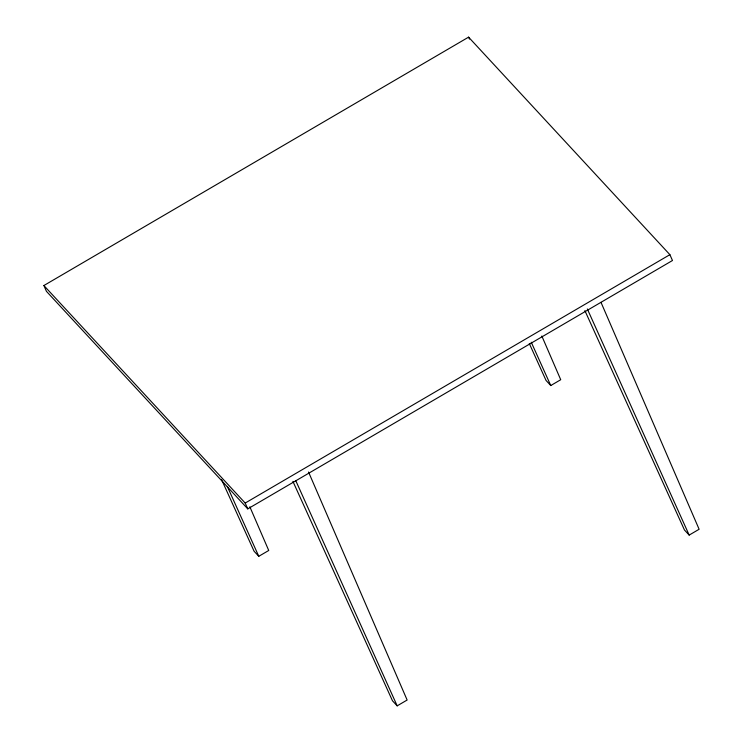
<?xml version="1.0" encoding="UTF-8"?>
<svg xmlns="http://www.w3.org/2000/svg" width="743" height="743" viewBox="0 0 743 743"><rect width="100%" height="100%" fill="white"/><g stroke="black" fill="none" stroke-linecap="round" stroke-linejoin="round"><path stroke-width="1.11" d="M43.883 285.535L468.582 37.15L669.889 254.673L672.48 260.505L247.772 508.881L46.465 291.358L43.883 285.535L245.19 503.057L247.772 508.881M245.19 503.057L669.889 254.673M221.516 479.486L254.069 551.204L258.787 556.303L268.734 550.479L249.843 506.8M529.295 343.526L546.049 380.444L550.767 385.543L560.724 379.719L541.833 336.04M292.9 481.371L392.462 700.751L397.18 705.85L407.136 700.027L308.54 472.028M584.88 310.611L684.452 529.991L689.17 535.09L699.117 529.267L600.985 302.327M587.332 308.986L689.17 535.09M531.254 342.226L550.767 385.543M295.825 480.795L397.18 705.85M227.377 486.572L258.787 556.303M468.582 37.15L469.446 39.091"/></g></svg>
